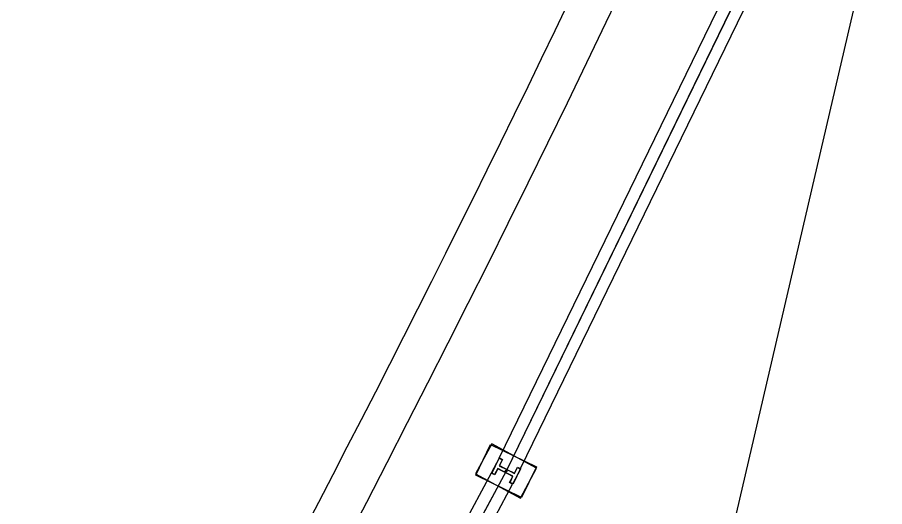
# Model space of a CAD drawing. Extents: x 421500 to 422711, y 436000 to 437000.
# Drawn here: x 421948.052 to 421950.602, y 436505.337 to 436506.777 of the extents above; entities that cross this region are included whole.
import ezdxf

# ---------------------------------------------------------------- set-up
doc = ezdxf.new("R2010")
doc.units = 0
doc.layers.get('0').update_dxf_attribs({"color": 210})
for name, color, linetype in [('716709-ExBase$0$XC-LCCCarriageway', 251, 'Continuous'), ('Pr-Kerb', 2, 'Continuous'), ('Pr-KerbEdge', 8, 'Continuous'), ('Pr-PGR', 7, 'Continuous'), ('Pr-PGR-Panels', 4, 'Continuous')]:
    doc.layers.add(name, color=color, linetype=linetype)

# ---------------------------------------------------------------- blocks, each defined once
blk = doc.blocks.new('plan-pgr-2')
for p, q in [((1.975, 0.035), (0.025, 0.035)), ((0, 0), (2, 0)), ((1.975, -0.035), (0.025, -0.035))]:
    blk.add_line(p, q)
for points in [[(0.05, -0.075), (0.05, 0.075), (-0.05, 0.075), (-0.05, -0.075)], [(2.05, 0.075), (2.05, -0.075), (1.95, -0.075), (1.95, 0.075)]]:
    blk.add_lwpolyline(points, close=True)
at = {"flags": 128}
for points in [[(-0.025, 0.035), (0.025, 0.035), (0.025, 0.025), (0.005, 0.025), (0.005, -0.025), (0.025, -0.025), (0.025, -0.035), (-0.025, -0.035), (-0.025, -0.025), (-0.005, -0.025), (-0.005, 0.025), (-0.025, 0.025)], [(1.975, 0.035), (2.025, 0.035), (2.025, 0.025), (2.005, 0.025), (2.005, -0.025), (2.025, -0.025), (2.025, -0.035), (1.975, -0.035), (1.975, -0.025), (1.995, -0.025), (1.995, 0.025), (1.975, 0.025)]]:
    blk.add_lwpolyline(points, close=True, dxfattribs=at)
for centre in [(0, 0), (2, 0)]:
    blk.add_circle(centre, 0.0025)

msp = doc.modelspace()

# ---------------------------------------------------------------- linework, layer by layer
at = {"layer": '716709-ExBase$0$XC-LCCCarriageway', "flags": 128}
msp.add_lwpolyline([(421957.4358, 436507.8712), (421957.7288, 436508.3048), (421957.7782, 436508.8257), (421957.2885, 436509.563), (421956.8591, 436509.7807), (421956.3136, 436510.0953), (421954.6786, 436511.25), (421952.8799, 436512.6907), (421951.9081, 436513.364), (421951.4404, 436511.2155), (421951.2789, 436510.3563), (421950.8612, 436508.5389), (421950.705, 436507.6361), (421949.4515, 436502.2452), (421949.5763, 436501.8836), (421949.9997, 436502.0006), (421950.5039, 436502.4436), (421951.7583, 436503.6644), (421954.334, 436505.8752), (421955.0911, 436506.4269), (421956.6183, 436507.3914), (421957.4358, 436507.8712)], dxfattribs=at)
msp.add_lwpolyline([(421957.4358, 436507.8712), (421957.7288, 436508.3048), (421957.7782, 436508.8257), (421957.2885, 436509.563), (421956.8591, 436509.7807), (421956.3136, 436510.0953), (421954.6786, 436511.25), (421952.8799, 436512.6907), (421951.9081, 436513.364), (421951.4404, 436511.2155), (421951.2789, 436510.3563), (421950.8612, 436508.5389), (421950.705, 436507.6361), (421949.4515, 436502.2452), (421949.5763, 436501.8836), (421949.9997, 436502.0006), (421950.5039, 436502.4436), (421951.7583, 436503.6644), (421954.334, 436505.8752), (421955.0911, 436506.4269), (421956.6183, 436507.3914), (421957.4358, 436507.8712)], dxfattribs=at)
at = {"layer": 'Pr-Kerb', "flags": 128}
msp.add_lwpolyline([(421948.3334, 436504.2237, 0.058482), (421952.7492, 436515.0114, 0.058482)], format="xyb", dxfattribs=at)
at = {"layer": 'Pr-KerbEdge', "flags": 128}
msp.add_lwpolyline([(421945.446, 436499.3994), (421945.446, 436499.3994, 0.084233), (421952.7347, 436514.5025, 0.084233)], format="xyb", dxfattribs=at)
at = {"layer": 'Pr-PGR', "flags": 128}
msp.add_lwpolyline([(421953.1398, 436514.7352), (421952.5562, 436512.8223), (421951.8966, 436510.9342), (421951.1677, 436509.0717), (421950.364, 436507.2403), (421949.489, 436505.4419), (421948.5421, 436503.6803), (421947.52, 436501.9612), (421946.9937, 436501.1108), (421948.2028, 436499.5177)], dxfattribs=at)

# ---------------------------------------------------------------- block references
at = {"layer": 'Pr-PGR-Panels'}
for p, rotation in [((421950.364, 436507.2403), 244.0562253566948), ((421949.489, 436505.4419), 241.7405149028016)]:
    msp.add_blockref('plan-pgr-2', p, dxfattribs=dict(at, rotation=rotation))

doc.saveas('drawing.dxf')
